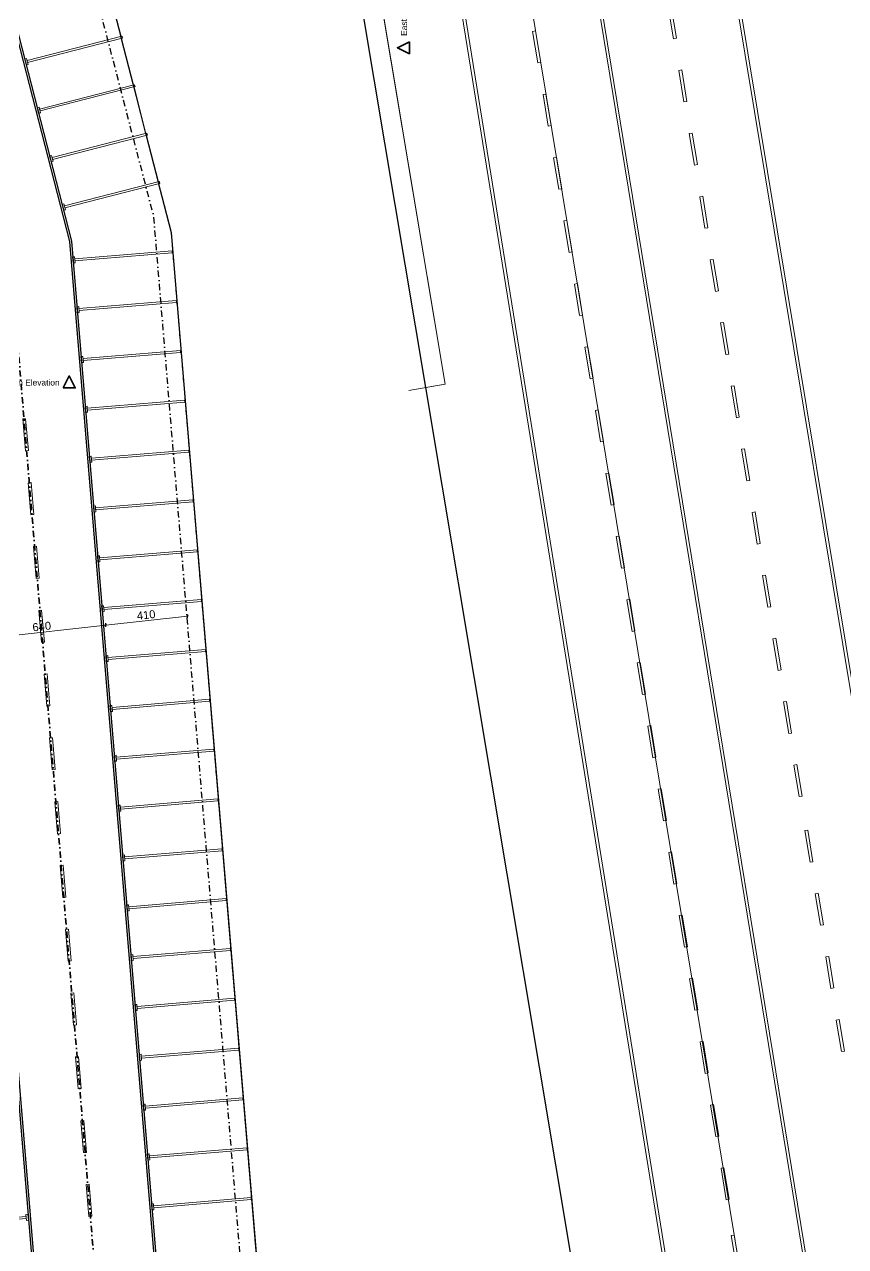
# Model space of a CAD drawing. Header units: millimetres. Extents: x -293269 to 249652, y -282216 to 177033.
# Drawn here: x 8761 to 49790, y -48923 to 12168 of the extents above; entities that cross this region are included whole.
import ezdxf

# ---------------------------------------------------------------- set-up
doc = ezdxf.new("R2010")
doc.units = ezdxf.units.MM
doc.header["$MEASUREMENT"] = 0
for name, pattern in [('Dot & Dashed', [670.277762, 317.5, -176.388889, 0, -176.388874]), ('Hidden', [317.5, 211.666667, -105.833333]), ('Wipeout_Contour', [1000, 0, -1000])]:
    doc.linetypes.add(name, pattern=pattern)
for name, color, linetype in [('Marker - Elevation', 7, 'Continuous'), ('New_Dimensioning - General', 7, 'Continuous'), ('New_Structural - Bearing', 7, 'Continuous')]:
    doc.layers.add(name, color=color, linetype=linetype)
for name, color, linetype, lineweight, true_color in [('Marker - Elevation_Pen_No__25', 7, 'Continuous', 35, 0x40a5ff), ('New_Dimensioning - General_Pen_No__161', 7, 'Continuous', 13, 0x6a6a6a), ('New_Drawing & Figure_Pen_No__58', 7, 'Continuous', 25, 0xdf0000), ('New_Drawing & Figure_Pen_No__62', 7, 'Continuous', 20, 0xaaaaaa), ('New_Structural - Bearing_Pen_No__150', 7, 'Continuous', 25, 0x5b5b00), ('New_Structural - Bearing_Pen_No__184', 7, 'Continuous', 0, 0xe8e8e8)]:
    doc.layers.add(name, color=color, linetype=linetype, lineweight=lineweight, true_color=true_color)
for name, color, linetype, lineweight in [('Marker - Elevation_Pen_No__6', 5, 'Continuous', 35), ('New_Dimensioning - General_Pen_No__1', 7, 'Continuous', 13), ('New_Dimensioning - General_Pen_No__142', 8, 'Continuous', 13), ('New_Drawing & Figure_Pen_No__26', 5, 'Continuous', 35), ('New_Drawing & Figure_Pen_No__46', 5, 'Continuous', 25), ('New_Drawing & Figure_Pen_No__75', 6, 'Continuous', 20), ('New_Structural - Bearing_Pen_No__1', 7, 'Continuous', 13), ('New_Structural - Bearing_Pen_No__101', 252, 'Continuous', 13)]:
    doc.layers.add(name, color=color, linetype=linetype, lineweight=lineweight)
doc.styles.add('GENERATED_STYLE_1', font='arial.ttf')
doc.dimstyles.new('GENERATED_STYLE__1', dxfattribs={"dimtxt": 400, "dimasz": 95, "dimexe": 0.18, "dimexo": 100000, "dimgap": 0, "dimtad": 1, "dimdec": 0, "dimlfac": 0.1, "dimzin": 0, "dimdsep": 46, "dimtxsty": 'GENERATED_STYLE_1', "dimblk": 'ARROWHEAD_2', "dimblk1": 'ARROWHEAD_2', "dimblk2": 'ARROWHEAD_2', "dimcen": 0.09, "dimclrd": 256, "dimclre": 256, "dimclrt": 7, "dimadec": 0, "dimazin": 0, "dimtfac": 1, "dimtdec": 4, "dimtmove": 0, "dimatfit": 3, "dimfxl": 0, "dimtolj": 1, "dimtzin": 0, "dimarcsym": 0})

# ---------------------------------------------------------------- blocks, each defined once
blk = doc.blocks.new('Slab_68', base_point=(3983, -47917))
at = {"layer": 'New_Structural - Bearing_Pen_No__1', "color": 7, "linetype": 'Continuous', "lineweight": 13, "flags": 128}
blk.add_lwpolyline([(3983, -47917), (8849, -47513), (8841, -47413), (3975, -47818)], close=True, dxfattribs=at)
blk = doc.blocks.new('Slab_69', base_point=(8833, -47313))
at = {"layer": 'New_Structural - Bearing_Pen_No__1', "color": 7, "linetype": 'Continuous', "lineweight": 13, "flags": 128}
blk.add_lwpolyline([(8833, -47313), (8857, -47612), (8957, -47604), (8932, -47305)], close=True, dxfattribs=at)
blk = doc.blocks.new('Slab_138', base_point=(20090, -46577))
at = {"layer": 'New_Structural - Bearing_Pen_No__1', "color": 7, "linetype": 'Continuous', "lineweight": 13, "flags": 128}
blk.add_lwpolyline([(20090, -46577), (15225, -46982), (15216, -46883), (20082, -46478)], close=True, dxfattribs=at)
blk = doc.blocks.new('Slab_139', base_point=(15208, -46783))
at = {"layer": 'New_Structural - Bearing_Pen_No__1', "color": 7, "linetype": 'Continuous', "lineweight": 13, "flags": 128}
blk.add_lwpolyline([(15208, -46783), (15233, -47082), (15133, -47090), (15108, -46791)], close=True, dxfattribs=at)
blk = doc.blocks.new('Slab_140', base_point=(19883, -44086))
at = {"layer": 'New_Structural - Bearing_Pen_No__1', "color": 7, "linetype": 'Continuous', "lineweight": 13, "flags": 128}
blk.add_lwpolyline([(19883, -44086), (15017, -44491), (15009, -44391), (19875, -43986)], close=True, dxfattribs=at)
blk = doc.blocks.new('Slab_141', base_point=(15001, -44292))
at = {"layer": 'New_Structural - Bearing_Pen_No__1', "color": 7, "linetype": 'Continuous', "lineweight": 13, "flags": 128}
blk.add_lwpolyline([(15001, -44292), (15025, -44591), (14926, -44599), (14901, -44300)], close=True, dxfattribs=at)
blk = doc.blocks.new('Slab_142', base_point=(19675, -41595))
at = {"layer": 'New_Structural - Bearing_Pen_No__1', "color": 7, "linetype": 'Continuous', "lineweight": 13, "flags": 128}
blk.add_lwpolyline([(19675, -41595), (14810, -42000), (14801, -41900), (19667, -41495)], close=True, dxfattribs=at)
blk = doc.blocks.new('Slab_143', base_point=(14793, -41800))
at = {"layer": 'New_Structural - Bearing_Pen_No__1', "color": 7, "linetype": 'Continuous', "lineweight": 13, "flags": 128}
blk.add_lwpolyline([(14793, -41800), (14818, -42099), (14718, -42108), (14694, -41809)], close=True, dxfattribs=at)
blk = doc.blocks.new('Slab_144', base_point=(19468, -39103))
at = {"layer": 'New_Structural - Bearing_Pen_No__1', "color": 7, "linetype": 'Continuous', "lineweight": 13, "flags": 128}
blk.add_lwpolyline([(19468, -39103), (14602, -39508), (14594, -39409), (19460, -39004)], close=True, dxfattribs=at)
blk = doc.blocks.new('Slab_145', base_point=(14586, -39309))
at = {"layer": 'New_Structural - Bearing_Pen_No__1', "color": 7, "linetype": 'Continuous', "lineweight": 13, "flags": 128}
blk.add_lwpolyline([(14586, -39309), (14611, -39608), (14511, -39616), (14486, -39317)], close=True, dxfattribs=at)
blk = doc.blocks.new('Slab_146', base_point=(19260, -36612))
at = {"layer": 'New_Structural - Bearing_Pen_No__1', "color": 7, "linetype": 'Continuous', "lineweight": 13, "flags": 128}
blk.add_lwpolyline([(19260, -36612), (14394, -37017), (14386, -36917), (19251, -36512)], close=True, dxfattribs=at)
blk = doc.blocks.new('Slab_147', base_point=(14378, -36818))
at = {"layer": 'New_Structural - Bearing_Pen_No__1', "color": 7, "linetype": 'Continuous', "lineweight": 13, "flags": 128}
blk.add_lwpolyline([(14378, -36818), (14402, -37117), (14303, -37125), (14278, -36826)], close=True, dxfattribs=at)
blk = doc.blocks.new('Slab_148', base_point=(19052, -34121))
at = {"layer": 'New_Structural - Bearing_Pen_No__1', "color": 7, "linetype": 'Continuous', "lineweight": 13, "flags": 128}
blk.add_lwpolyline([(19052, -34121), (14187, -34526), (14178, -34426), (19044, -34021)], close=True, dxfattribs=at)
blk = doc.blocks.new('Slab_149', base_point=(14170, -34326))
at = {"layer": 'New_Structural - Bearing_Pen_No__1', "color": 7, "linetype": 'Continuous', "lineweight": 13, "flags": 128}
blk.add_lwpolyline([(14170, -34326), (14195, -34625), (14095, -34633), (14070, -34335)], close=True, dxfattribs=at)
blk = doc.blocks.new('Slab_150', base_point=(18845, -31629))
at = {"layer": 'New_Structural - Bearing_Pen_No__1', "color": 7, "linetype": 'Continuous', "lineweight": 13, "flags": 128}
blk.add_lwpolyline([(18845, -31629), (13979, -32034), (13971, -31934), (18837, -31529)], close=True, dxfattribs=at)
blk = doc.blocks.new('Slab_151', base_point=(13963, -31835))
at = {"layer": 'New_Structural - Bearing_Pen_No__1', "color": 7, "linetype": 'Continuous', "lineweight": 13, "flags": 128}
blk.add_lwpolyline([(13963, -31835), (13988, -32134), (13888, -32142), (13863, -31843)], close=True, dxfattribs=at)
blk = doc.blocks.new('Slab_152', base_point=(18638, -29138))
at = {"layer": 'New_Structural - Bearing_Pen_No__1', "color": 7, "linetype": 'Continuous', "lineweight": 13, "flags": 128}
blk.add_lwpolyline([(18638, -29138), (13772, -29543), (13764, -29443), (18629, -29038)], close=True, dxfattribs=at)
blk = doc.blocks.new('Slab_153', base_point=(13755, -29343))
at = {"layer": 'New_Structural - Bearing_Pen_No__1', "color": 7, "linetype": 'Continuous', "lineweight": 13, "flags": 128}
blk.add_lwpolyline([(13755, -29343), (13780, -29642), (13681, -29651), (13656, -29352)], close=True, dxfattribs=at)
blk = doc.blocks.new('Slab_154', base_point=(18431, -26646))
at = {"layer": 'New_Structural - Bearing_Pen_No__1', "color": 7, "linetype": 'Continuous', "lineweight": 13, "flags": 128}
blk.add_lwpolyline([(18431, -26646), (13565, -27051), (13557, -26952), (18423, -26547)], close=True, dxfattribs=at)
blk = doc.blocks.new('Slab_155', base_point=(13549, -26852))
at = {"layer": 'New_Structural - Bearing_Pen_No__1', "color": 7, "linetype": 'Continuous', "lineweight": 13, "flags": 128}
blk.add_lwpolyline([(13549, -26852), (13574, -27151), (13474, -27159), (13449, -26860)], close=True, dxfattribs=at)
blk = doc.blocks.new('Slab_156', base_point=(18224, -24155))
at = {"layer": 'New_Structural - Bearing_Pen_No__1', "color": 7, "linetype": 'Continuous', "lineweight": 13, "flags": 128}
blk.add_lwpolyline([(18224, -24155), (13358, -24560), (13350, -24460), (18215, -24055)], close=True, dxfattribs=at)
blk = doc.blocks.new('Slab_157', base_point=(13341, -24361))
at = {"layer": 'New_Structural - Bearing_Pen_No__1', "color": 7, "linetype": 'Continuous', "lineweight": 13, "flags": 128}
blk.add_lwpolyline([(13341, -24361), (13366, -24660), (13267, -24668), (13242, -24369)], close=True, dxfattribs=at)
blk = doc.blocks.new('Slab_158', base_point=(18016, -21664))
at = {"layer": 'New_Structural - Bearing_Pen_No__1', "color": 7, "linetype": 'Continuous', "lineweight": 13, "flags": 128}
blk.add_lwpolyline([(18016, -21664), (13151, -22069), (13142, -21969), (18008, -21564)], close=True, dxfattribs=at)
blk = doc.blocks.new('Slab_159', base_point=(13134, -21869))
at = {"layer": 'New_Structural - Bearing_Pen_No__1', "color": 7, "linetype": 'Continuous', "lineweight": 13, "flags": 128}
blk.add_lwpolyline([(13134, -21869), (13159, -22168), (13059, -22176), (13034, -21878)], close=True, dxfattribs=at)
blk = doc.blocks.new('Slab_160', base_point=(17809, -19172))
at = {"layer": 'New_Structural - Bearing_Pen_No__1', "color": 7, "linetype": 'Continuous', "lineweight": 13, "flags": 128}
blk.add_lwpolyline([(17809, -19172), (12943, -19577), (12935, -19478), (17801, -19072)], close=True, dxfattribs=at)
blk = doc.blocks.new('Slab_161', base_point=(12927, -19378))
at = {"layer": 'New_Structural - Bearing_Pen_No__1', "color": 7, "linetype": 'Continuous', "lineweight": 13, "flags": 128}
blk.add_lwpolyline([(12927, -19378), (12952, -19677), (12852, -19685), (12827, -19386)], close=True, dxfattribs=at)
blk = doc.blocks.new('Slab_162', base_point=(17601, -16681))
at = {"layer": 'New_Structural - Bearing_Pen_No__1', "color": 7, "linetype": 'Continuous', "lineweight": 13, "flags": 128}
blk.add_lwpolyline([(17601, -16681), (12735, -17086), (12727, -16986), (17592, -16581)], close=True, dxfattribs=at)
blk = doc.blocks.new('Slab_163', base_point=(12718, -16887))
at = {"layer": 'New_Structural - Bearing_Pen_No__1', "color": 7, "linetype": 'Continuous', "lineweight": 13, "flags": 128}
blk.add_lwpolyline([(12718, -16887), (12743, -17186), (12644, -17194), (12619, -16895)], close=True, dxfattribs=at)
blk = doc.blocks.new('Slab_164', base_point=(17393, -14189))
at = {"layer": 'New_Structural - Bearing_Pen_No__1', "color": 7, "linetype": 'Continuous', "lineweight": 13, "flags": 128}
blk.add_lwpolyline([(17393, -14189), (12528, -14594), (12519, -14495), (17385, -14090)], close=True, dxfattribs=at)
blk = doc.blocks.new('Slab_165', base_point=(12511, -14395))
at = {"layer": 'New_Structural - Bearing_Pen_No__1', "color": 7, "linetype": 'Continuous', "lineweight": 13, "flags": 128}
blk.add_lwpolyline([(12511, -14395), (12536, -14694), (12436, -14702), (12411, -14403)], close=True, dxfattribs=at)
blk = doc.blocks.new('Slab_166', base_point=(17186, -11698))
at = {"layer": 'New_Structural - Bearing_Pen_No__1', "color": 7, "linetype": 'Continuous', "lineweight": 13, "flags": 128}
blk.add_lwpolyline([(17186, -11698), (12320, -12103), (12312, -12003), (17178, -11598)], close=True, dxfattribs=at)
blk = doc.blocks.new('Slab_167', base_point=(12304, -11904))
at = {"layer": 'New_Structural - Bearing_Pen_No__1', "color": 7, "linetype": 'Continuous', "lineweight": 13, "flags": 128}
blk.add_lwpolyline([(12304, -11904), (12329, -12203), (12229, -12211), (12204, -11912)], close=True, dxfattribs=at)
blk = doc.blocks.new('Slab_168', base_point=(16978, -9207))
at = {"layer": 'New_Structural - Bearing_Pen_No__1', "color": 7, "linetype": 'Continuous', "lineweight": 13, "flags": 128}
blk.add_lwpolyline([(16978, -9207), (12113, -9612), (12105, -9512), (16970, -9107)], close=True, dxfattribs=at)
blk = doc.blocks.new('Slab_169', base_point=(12096, -9412))
at = {"layer": 'New_Structural - Bearing_Pen_No__1', "color": 7, "linetype": 'Continuous', "lineweight": 13, "flags": 128}
blk.add_lwpolyline([(12096, -9412), (12121, -9711), (12021, -9720), (11997, -9421)], close=True, dxfattribs=at)
blk = doc.blocks.new('Slab_170', base_point=(16771, -6715))
at = {"layer": 'New_Structural - Bearing_Pen_No__1', "color": 7, "linetype": 'Continuous', "lineweight": 13, "flags": 128}
blk.add_lwpolyline([(16771, -6715), (11905, -7120), (11897, -7021), (16763, -6616)], close=True, dxfattribs=at)
blk = doc.blocks.new('Slab_171', base_point=(11889, -6921))
at = {"layer": 'New_Structural - Bearing_Pen_No__1', "color": 7, "linetype": 'Continuous', "lineweight": 13, "flags": 128}
blk.add_lwpolyline([(11889, -6921), (11914, -7220), (11814, -7228), (11789, -6929)], close=True, dxfattribs=at)
blk = doc.blocks.new('Slab_172', base_point=(16564, -4224))
at = {"layer": 'New_Structural - Bearing_Pen_No__1', "color": 7, "linetype": 'Continuous', "lineweight": 13, "flags": 128}
blk.add_lwpolyline([(16564, -4224), (11698, -4629), (11690, -4529), (16555, -4124)], close=True, dxfattribs=at)
blk = doc.blocks.new('Slab_173', base_point=(11681, -4430))
at = {"layer": 'New_Structural - Bearing_Pen_No__1', "color": 7, "linetype": 'Continuous', "lineweight": 13, "flags": 128}
blk.add_lwpolyline([(11681, -4430), (11706, -4729), (11607, -4737), (11582, -4438)], close=True, dxfattribs=at)
blk = doc.blocks.new('Slab_174', base_point=(16356, -1733))
at = {"layer": 'New_Structural - Bearing_Pen_No__1', "color": 7, "linetype": 'Continuous', "lineweight": 13, "flags": 128}
blk.add_lwpolyline([(16356, -1733), (11491, -2138), (11482, -2038), (16348, -1633)], close=True, dxfattribs=at)
blk = doc.blocks.new('Slab_175', base_point=(11474, -1938))
at = {"layer": 'New_Structural - Bearing_Pen_No__1', "color": 7, "linetype": 'Continuous', "lineweight": 13, "flags": 128}
blk.add_lwpolyline([(11474, -1938), (11499, -2237), (11399, -2246), (11374, -1947)], close=True, dxfattribs=at)
blk = doc.blocks.new('Slab_176', base_point=(16149, 759))
at = {"layer": 'New_Structural - Bearing_Pen_No__1', "color": 7, "linetype": 'Continuous', "lineweight": 13, "flags": 128}
blk.add_lwpolyline([(16149, 759), (11283, 354), (11275, 453), (16141, 859)], close=True, dxfattribs=at)
blk = doc.blocks.new('Slab_177', base_point=(11267, 553))
at = {"layer": 'New_Structural - Bearing_Pen_No__1', "color": 7, "linetype": 'Continuous', "lineweight": 13, "flags": 128}
blk.add_lwpolyline([(11267, 553), (11292, 254), (11192, 246), (11167, 545)], close=True, dxfattribs=at)
blk = doc.blocks.new('Slab_286', base_point=(15515, 4215))
at = {"layer": 'New_Structural - Bearing_Pen_No__1', "color": 7, "linetype": 'Continuous', "lineweight": 13, "flags": 128}
blk.add_lwpolyline([(15515, 4215), (10786, 3000), (10761, 3097), (15490, 4312)], close=True, dxfattribs=at)
blk = doc.blocks.new('Slab_287', base_point=(10736, 3194))
at = {"layer": 'New_Structural - Bearing_Pen_No__1', "color": 7, "linetype": 'Continuous', "lineweight": 13, "flags": 128}
blk.add_lwpolyline([(10736, 3194), (10811, 2903), (10714, 2878), (10639, 3169)], close=True, dxfattribs=at)
blk = doc.blocks.new('Slab_288', base_point=(14893, 6637))
at = {"layer": 'New_Structural - Bearing_Pen_No__1', "color": 7, "linetype": 'Continuous', "lineweight": 13, "flags": 128}
blk.add_lwpolyline([(14893, 6637), (10164, 5421), (10139, 5518), (14868, 6733)], close=True, dxfattribs=at)
blk = doc.blocks.new('Slab_289', base_point=(10114, 5615))
at = {"layer": 'New_Structural - Bearing_Pen_No__1', "color": 7, "linetype": 'Continuous', "lineweight": 13, "flags": 128}
blk.add_lwpolyline([(10114, 5615), (10189, 5325), (10092, 5300), (10017, 5590)], close=True, dxfattribs=at)
blk = doc.blocks.new('Slab_290', base_point=(14271, 9058))
at = {"layer": 'New_Structural - Bearing_Pen_No__1', "color": 7, "linetype": 'Continuous', "lineweight": 13, "flags": 128}
blk.add_lwpolyline([(14271, 9058), (9542, 7843), (9517, 7940), (14246, 9155)], close=True, dxfattribs=at)
blk = doc.blocks.new('Slab_291', base_point=(9492, 8037))
at = {"layer": 'New_Structural - Bearing_Pen_No__1', "color": 7, "linetype": 'Continuous', "lineweight": 13, "flags": 128}
blk.add_lwpolyline([(9492, 8037), (9567, 7746), (9470, 7721), (9395, 8012)], close=True, dxfattribs=at)
blk = doc.blocks.new('Slab_292', base_point=(13648, 11479))
at = {"layer": 'New_Structural - Bearing_Pen_No__1', "color": 7, "linetype": 'Continuous', "lineweight": 13, "flags": 128}
blk.add_lwpolyline([(13648, 11479), (8920, 10264), (8895, 10361), (13623, 11576)], close=True, dxfattribs=at)
blk = doc.blocks.new('Slab_293', base_point=(8870, 10458))
at = {"layer": 'New_Structural - Bearing_Pen_No__1', "color": 7, "linetype": 'Continuous', "lineweight": 13, "flags": 128}
blk.add_lwpolyline([(8870, 10458), (8944, 10167), (8848, 10142), (8773, 10433)], close=True, dxfattribs=at)
blk = doc.blocks.new('Slab_398', base_point=(-13479, 103667))
at = {"layer": 'New_Structural - Bearing_Pen_No__184', "color": 254, "linetype": 'Continuous', "lineweight": 0, "true_color": 0xe8e8e8, "flags": 128}
blk.add_lwpolyline([(24210, 21575), (28816, -5980), (29782, -5819), (25246, 21319, -0.080284)], format="xyb", dxfattribs=at)
blk = doc.blocks.new('Slab_585', base_point=(42389, 5161))
at = {"layer": 'New_Structural - Bearing_Pen_No__1', "color": 7, "linetype": 'Continuous', "lineweight": 13, "flags": 128}
blk.add_lwpolyline([(42389, 5161), (42127, 6739), (41979, 6715), (42241, 5136)], close=True, dxfattribs=at)
blk = doc.blocks.new('Slab_586', base_point=(41866, 8318))
at = {"layer": 'New_Structural - Bearing_Pen_No__1', "color": 7, "linetype": 'Continuous', "lineweight": 13, "flags": 128}
blk.add_lwpolyline([(41866, 8318), (41604, 9896), (41456, 9871), (41718, 8293)], close=True, dxfattribs=at)
blk = doc.blocks.new('Slab_587', base_point=(41343, 11474))
at = {"layer": 'New_Structural - Bearing_Pen_No__1', "color": 7, "linetype": 'Continuous', "lineweight": 13, "flags": 128}
blk.add_lwpolyline([(41343, 11474), (41081, 13053), (40933, 13028), (41195, 11450)], close=True, dxfattribs=at)
blk = doc.blocks.new('Slab_590', base_point=(45005, -10624))
at = {"layer": 'New_Structural - Bearing_Pen_No__1', "color": 7, "linetype": 'Continuous', "lineweight": 13, "flags": 128}
blk.add_lwpolyline([(45005, -10624), (44743, -9046), (44595, -9070), (44857, -10649)], close=True, dxfattribs=at)
blk = doc.blocks.new('Slab_591', base_point=(44482, -7467))
at = {"layer": 'New_Structural - Bearing_Pen_No__1', "color": 7, "linetype": 'Continuous', "lineweight": 13, "flags": 128}
blk.add_lwpolyline([(44482, -7467), (44220, -5889), (44072, -5913), (44334, -7492)], close=True, dxfattribs=at)
blk = doc.blocks.new('Slab_592', base_point=(43959, -4310))
at = {"layer": 'New_Structural - Bearing_Pen_No__1', "color": 7, "linetype": 'Continuous', "lineweight": 13, "flags": 128}
blk.add_lwpolyline([(43959, -4310), (43697, -2732), (43549, -2756), (43811, -4335)], close=True, dxfattribs=at)
blk = doc.blocks.new('Slab_593', base_point=(43435, -1153))
at = {"layer": 'New_Structural - Bearing_Pen_No__1', "color": 7, "linetype": 'Continuous', "lineweight": 13, "flags": 128}
blk.add_lwpolyline([(43435, -1153), (43174, 425), (43026, 401), (43287, -1178)], close=True, dxfattribs=at)
blk = doc.blocks.new('Slab_594', base_point=(42912, 2004))
at = {"layer": 'New_Structural - Bearing_Pen_No__1', "color": 7, "linetype": 'Continuous', "lineweight": 13, "flags": 128}
blk.add_lwpolyline([(42912, 2004), (42651, 3582), (42503, 3558), (42764, 1979)], close=True, dxfattribs=at)
blk = doc.blocks.new('Slab_595', base_point=(47621, -26409))
at = {"layer": 'New_Structural - Bearing_Pen_No__1', "color": 7, "linetype": 'Continuous', "lineweight": 13, "flags": 128}
blk.add_lwpolyline([(47621, -26409), (47360, -24830), (47212, -24855), (47473, -26433)], close=True, dxfattribs=at)
blk = doc.blocks.new('Slab_596', base_point=(47098, -23252))
at = {"layer": 'New_Structural - Bearing_Pen_No__1', "color": 7, "linetype": 'Continuous', "lineweight": 13, "flags": 128}
blk.add_lwpolyline([(47098, -23252), (46836, -21673), (46688, -21698), (46950, -23276)], close=True, dxfattribs=at)
blk = doc.blocks.new('Slab_597', base_point=(46575, -20095))
at = {"layer": 'New_Structural - Bearing_Pen_No__1', "color": 7, "linetype": 'Continuous', "lineweight": 13, "flags": 128}
blk.add_lwpolyline([(46575, -20095), (46313, -18516), (46165, -18541), (46427, -20119)], close=True, dxfattribs=at)
blk = doc.blocks.new('Slab_598', base_point=(46051, -16938))
at = {"layer": 'New_Structural - Bearing_Pen_No__1', "color": 7, "linetype": 'Continuous', "lineweight": 13, "flags": 128}
blk.add_lwpolyline([(46051, -16938), (45790, -15359), (45642, -15384), (45904, -16962)], close=True, dxfattribs=at)
blk = doc.blocks.new('Slab_599', base_point=(45528, -13781))
at = {"layer": 'New_Structural - Bearing_Pen_No__1', "color": 7, "linetype": 'Continuous', "lineweight": 13, "flags": 128}
blk.add_lwpolyline([(45528, -13781), (45267, -12203), (45119, -12227), (45380, -13806)], close=True, dxfattribs=at)
blk = doc.blocks.new('Slab_601', base_point=(49734, -39155))
at = {"layer": 'New_Structural - Bearing_Pen_No__1', "color": 7, "linetype": 'Continuous', "lineweight": 13, "flags": 128}
blk.add_lwpolyline([(49734, -39155), (49472, -37576), (49324, -37601), (49586, -39179)], close=True, dxfattribs=at)
blk = doc.blocks.new('Slab_602', base_point=(49210, -35998))
at = {"layer": 'New_Structural - Bearing_Pen_No__1', "color": 7, "linetype": 'Continuous', "lineweight": 13, "flags": 128}
blk.add_lwpolyline([(49210, -35998), (48949, -34419), (48801, -34444), (49062, -36022)], close=True, dxfattribs=at)
blk = doc.blocks.new('Slab_603', base_point=(48687, -32841))
at = {"layer": 'New_Structural - Bearing_Pen_No__1', "color": 7, "linetype": 'Continuous', "lineweight": 13, "flags": 128}
blk.add_lwpolyline([(48687, -32841), (48426, -31262), (48278, -31287), (48539, -32865)], close=True, dxfattribs=at)
blk = doc.blocks.new('Slab_604', base_point=(48164, -29684))
at = {"layer": 'New_Structural - Bearing_Pen_No__1', "color": 7, "linetype": 'Continuous', "lineweight": 13, "flags": 128}
blk.add_lwpolyline([(48164, -29684), (47902, -28105), (47754, -28130), (48016, -29708)], close=True, dxfattribs=at)
blk = doc.blocks.new('Slab_659', base_point=(54202, -45350))
at = {"layer": 'New_Structural - Bearing_Pen_No__1', "color": 7, "linetype": 'Continuous', "lineweight": 13, "flags": 128}
blk.add_lwpolyline([(54202, -45350), (42452, 25548), (42304, 25524), (54054, -45375)], close=True, dxfattribs=at)
blk = doc.blocks.new('Slab_688', base_point=(73244, -204727))
at = {"layer": 'New_Structural - Bearing_Pen_No__1', "color": 7, "linetype": 'Continuous', "lineweight": 13, "flags": 128}
blk.add_lwpolyline([(73244, -204727), (27476, 74919), (27328, 74894), (73095, -204751)], close=True, dxfattribs=at)
blk = doc.blocks.new('Slab_689', base_point=(36129, 794))
at = {"layer": 'New_Structural - Bearing_Pen_No__1', "color": 7, "linetype": 'Continuous', "lineweight": 13, "flags": 128}
blk.add_lwpolyline([(36129, 794), (35868, 2373), (35720, 2348), (35981, 770)], close=True, dxfattribs=at)
blk = doc.blocks.new('Slab_690', base_point=(35606, 3951))
at = {"layer": 'New_Structural - Bearing_Pen_No__1', "color": 7, "linetype": 'Continuous', "lineweight": 13, "flags": 128}
blk.add_lwpolyline([(35606, 3951), (35344, 5530), (35196, 5505), (35458, 3927)], close=True, dxfattribs=at)
blk = doc.blocks.new('Slab_691', base_point=(35083, 7108))
at = {"layer": 'New_Structural - Bearing_Pen_No__1', "color": 7, "linetype": 'Continuous', "lineweight": 13, "flags": 128}
blk.add_lwpolyline([(35083, 7108), (34821, 8687), (34673, 8662), (34935, 7084)], close=True, dxfattribs=at)
blk = doc.blocks.new('Slab_692', base_point=(34560, 10265))
at = {"layer": 'New_Structural - Bearing_Pen_No__1', "color": 7, "linetype": 'Continuous', "lineweight": 13, "flags": 128}
blk.add_lwpolyline([(34560, 10265), (34298, 11844), (34150, 11819), (34412, 10241)], close=True, dxfattribs=at)
blk = doc.blocks.new('Slab_694', base_point=(38745, -14990))
at = {"layer": 'New_Structural - Bearing_Pen_No__1', "color": 7, "linetype": 'Continuous', "lineweight": 13, "flags": 128}
blk.add_lwpolyline([(38745, -14990), (38484, -13412), (38336, -13436), (38597, -15015)], close=True, dxfattribs=at)
blk = doc.blocks.new('Slab_695', base_point=(38222, -11833))
at = {"layer": 'New_Structural - Bearing_Pen_No__1', "color": 7, "linetype": 'Continuous', "lineweight": 13, "flags": 128}
blk.add_lwpolyline([(38222, -11833), (37961, -10255), (37813, -10280), (38074, -11858)], close=True, dxfattribs=at)
blk = doc.blocks.new('Slab_696', base_point=(37699, -8677))
at = {"layer": 'New_Structural - Bearing_Pen_No__1', "color": 7, "linetype": 'Continuous', "lineweight": 13, "flags": 128}
blk.add_lwpolyline([(37699, -8677), (37437, -7098), (37289, -7123), (37551, -8701)], close=True, dxfattribs=at)
blk = doc.blocks.new('Slab_697', base_point=(37176, -5520))
at = {"layer": 'New_Structural - Bearing_Pen_No__1', "color": 7, "linetype": 'Continuous', "lineweight": 13, "flags": 128}
blk.add_lwpolyline([(37176, -5520), (36914, -3941), (36766, -3966), (37028, -5544)], close=True, dxfattribs=at)
blk = doc.blocks.new('Slab_698', base_point=(36652, -2363))
at = {"layer": 'New_Structural - Bearing_Pen_No__1', "color": 7, "linetype": 'Continuous', "lineweight": 13, "flags": 128}
blk.add_lwpolyline([(36652, -2363), (36391, -784), (36243, -809), (36504, -2387)], close=True, dxfattribs=at)
blk = doc.blocks.new('Slab_699', base_point=(41361, -30775))
at = {"layer": 'New_Structural - Bearing_Pen_No__1', "color": 7, "linetype": 'Continuous', "lineweight": 13, "flags": 128}
blk.add_lwpolyline([(41361, -30775), (41100, -29197), (40952, -29221), (41213, -30800)], close=True, dxfattribs=at)
blk = doc.blocks.new('Slab_700', base_point=(40838, -27618))
at = {"layer": 'New_Structural - Bearing_Pen_No__1', "color": 7, "linetype": 'Continuous', "lineweight": 13, "flags": 128}
blk.add_lwpolyline([(40838, -27618), (40577, -26040), (40429, -26064), (40690, -27643)], close=True, dxfattribs=at)
blk = doc.blocks.new('Slab_701', base_point=(40315, -24461))
at = {"layer": 'New_Structural - Bearing_Pen_No__1', "color": 7, "linetype": 'Continuous', "lineweight": 13, "flags": 128}
blk.add_lwpolyline([(40315, -24461), (40053, -22883), (39905, -22907), (40167, -24486)], close=True, dxfattribs=at)
blk = doc.blocks.new('Slab_702', base_point=(39792, -21304))
at = {"layer": 'New_Structural - Bearing_Pen_No__1', "color": 7, "linetype": 'Continuous', "lineweight": 13, "flags": 128}
blk.add_lwpolyline([(39792, -21304), (39530, -19726), (39382, -19750), (39644, -21329)], close=True, dxfattribs=at)
blk = doc.blocks.new('Slab_703', base_point=(39269, -18147))
at = {"layer": 'New_Structural - Bearing_Pen_No__1', "color": 7, "linetype": 'Continuous', "lineweight": 13, "flags": 128}
blk.add_lwpolyline([(39269, -18147), (39007, -16569), (38859, -16593), (39121, -18172)], close=True, dxfattribs=at)
blk = doc.blocks.new('Slab_704', base_point=(43978, -46560))
at = {"layer": 'New_Structural - Bearing_Pen_No__1', "color": 7, "linetype": 'Continuous', "lineweight": 13, "flags": 128}
blk.add_lwpolyline([(43978, -46560), (43716, -44981), (43568, -45006), (43830, -46584)], close=True, dxfattribs=at)
blk = doc.blocks.new('Slab_705', base_point=(43454, -43403))
at = {"layer": 'New_Structural - Bearing_Pen_No__1', "color": 7, "linetype": 'Continuous', "lineweight": 13, "flags": 128}
blk.add_lwpolyline([(43454, -43403), (43193, -41824), (43045, -41849), (43306, -43427)], close=True, dxfattribs=at)
blk = doc.blocks.new('Slab_706', base_point=(42931, -40246))
at = {"layer": 'New_Structural - Bearing_Pen_No__1', "color": 7, "linetype": 'Continuous', "lineweight": 13, "flags": 128}
blk.add_lwpolyline([(42931, -40246), (42669, -38667), (42522, -38692), (42783, -40270)], close=True, dxfattribs=at)
blk = doc.blocks.new('Slab_707', base_point=(42408, -37089))
at = {"layer": 'New_Structural - Bearing_Pen_No__1', "color": 7, "linetype": 'Continuous', "lineweight": 13, "flags": 128}
blk.add_lwpolyline([(42408, -37089), (42146, -35510), (41998, -35535), (42260, -37113)], close=True, dxfattribs=at)
blk = doc.blocks.new('Slab_708', base_point=(41885, -33932))
at = {"layer": 'New_Structural - Bearing_Pen_No__1', "color": 7, "linetype": 'Continuous', "lineweight": 13, "flags": 128}
blk.add_lwpolyline([(41885, -33932), (41623, -32354), (41475, -32378), (41737, -33957)], close=True, dxfattribs=at)
blk = doc.blocks.new('Slab_713', base_point=(44483, -49926))
at = {"layer": 'New_Structural - Bearing_Pen_No__1', "color": 7, "linetype": 'Continuous', "lineweight": 13, "flags": 128}
blk.add_lwpolyline([(44483, -49926), (44222, -48348), (44074, -48372), (44335, -49951)], close=True, dxfattribs=at)
blk = doc.blocks.new('Slab_773', base_point=(11355, -37837))
at = {"layer": 'New_Structural - Bearing_Pen_No__1', "color": 7, "linetype": 'Continuous', "lineweight": 13, "flags": 128}
blk.add_lwpolyline([(11355, -37837), (11222, -36242), (11072, -36255), (11206, -37849)], close=True, dxfattribs=at)
blk = doc.blocks.new('Slab_774', base_point=(11089, -34648))
at = {"layer": 'New_Structural - Bearing_Pen_No__1', "color": 7, "linetype": 'Continuous', "lineweight": 13, "flags": 128}
blk.add_lwpolyline([(11089, -34648), (10955, -33054), (10806, -33066), (10939, -34660)], close=True, dxfattribs=at)
blk = doc.blocks.new('Slab_775', base_point=(10822, -31459))
at = {"layer": 'New_Structural - Bearing_Pen_No__1', "color": 7, "linetype": 'Continuous', "lineweight": 13, "flags": 128}
blk.add_lwpolyline([(10822, -31459), (10689, -29865), (10539, -29877), (10672, -31472)], close=True, dxfattribs=at)
blk = doc.blocks.new('Slab_776', base_point=(10555, -28270))
at = {"layer": 'New_Structural - Bearing_Pen_No__1', "color": 7, "linetype": 'Continuous', "lineweight": 13, "flags": 128}
blk.add_lwpolyline([(10555, -28270), (10422, -26676), (10273, -26688), (10406, -28283)], close=True, dxfattribs=at)
blk = doc.blocks.new('Slab_777', base_point=(10289, -25081))
at = {"layer": 'New_Structural - Bearing_Pen_No__1', "color": 7, "linetype": 'Continuous', "lineweight": 13, "flags": 128}
blk.add_lwpolyline([(10289, -25081), (10155, -23487), (10006, -23499), (10139, -25094)], close=True, dxfattribs=at)
blk = doc.blocks.new('Slab_780', base_point=(12127, -47406))
at = {"layer": 'New_Structural - Bearing_Pen_No__1', "color": 7, "linetype": 'Continuous', "lineweight": 13, "flags": 128}
blk.add_lwpolyline([(12127, -47406), (11993, -45811), (11844, -45824), (11977, -47418)], close=True, dxfattribs=at)
blk = doc.blocks.new('Slab_781', base_point=(11860, -44217))
at = {"layer": 'New_Structural - Bearing_Pen_No__1', "color": 7, "linetype": 'Continuous', "lineweight": 13, "flags": 128}
blk.add_lwpolyline([(11860, -44217), (11727, -42623), (11577, -42635), (11711, -44229)], close=True, dxfattribs=at)
blk = doc.blocks.new('Slab_782', base_point=(11594, -41028))
at = {"layer": 'New_Structural - Bearing_Pen_No__1', "color": 7, "linetype": 'Continuous', "lineweight": 13, "flags": 128}
blk.add_lwpolyline([(11594, -41028), (11460, -39434), (11311, -39446), (11444, -41041)], close=True, dxfattribs=at)
blk = doc.blocks.new('Slab_786', base_point=(10022, -21892))
at = {"layer": 'New_Structural - Bearing_Pen_No__1', "color": 7, "linetype": 'Continuous', "lineweight": 13, "flags": 128}
blk.add_lwpolyline([(10022, -21892), (9889, -20298), (9739, -20311), (9873, -21905)], close=True, dxfattribs=at)
blk = doc.blocks.new('Slab_787', base_point=(9756, -18704))
at = {"layer": 'New_Structural - Bearing_Pen_No__1', "color": 7, "linetype": 'Continuous', "lineweight": 13, "flags": 128}
blk.add_lwpolyline([(9756, -18704), (9622, -17109), (9473, -17122), (9606, -18716)], close=True, dxfattribs=at)
blk = doc.blocks.new('Slab_788', base_point=(9489, -15515))
at = {"layer": 'New_Structural - Bearing_Pen_No__1', "color": 7, "linetype": 'Continuous', "lineweight": 13, "flags": 128}
blk.add_lwpolyline([(9489, -15515), (9356, -13920), (9206, -13933), (9339, -15527)], close=True, dxfattribs=at)
blk = doc.blocks.new('Slab_789', base_point=(9222, -12326))
at = {"layer": 'New_Structural - Bearing_Pen_No__1', "color": 7, "linetype": 'Continuous', "lineweight": 13, "flags": 128}
blk.add_lwpolyline([(9222, -12326), (9089, -10731), (8940, -10744), (9073, -12338)], close=True, dxfattribs=at)
blk = doc.blocks.new('Slab_790', base_point=(8956, -9137))
at = {"layer": 'New_Structural - Bearing_Pen_No__1', "color": 7, "linetype": 'Continuous', "lineweight": 13, "flags": 128}
blk.add_lwpolyline([(8956, -9137), (8822, -7543), (8673, -7555), (8806, -9149)], close=True, dxfattribs=at)
blk = doc.blocks.new('Slab_824', base_point=(49982, -106289))
at = {"layer": 'New_Structural - Bearing_Pen_No__1', "color": 7, "linetype": 'Continuous', "lineweight": 13, "flags": 128}
blk.add_lwpolyline([(49982, -106289), (26821, 37205), (26673, 37181), (49834, -106313)], close=True, dxfattribs=at)
blk = doc.blocks.new('Slab_843', base_point=(-173255, -111975))
at = {"layer": 'New_Structural - Bearing_Pen_No__101', "color": 252, "linetype": 'Continuous', "lineweight": 13, "flags": 128}
for points in [[(23421, -86389), (16093, 1761), (-3876, 79354), (-4619, 79163), (-7065, 78534), (-7754, 78420, -0.388951), (-8886, 79157), (-9657, 82159), (-10906, 87020), (-11135, 87907), (-13133, 95685), (-13405, 96742), (-13604, 97520), (-14244, 100009), (-14380, 100536), (-14506, 101027)], [(-10253, 104171, -0.146284), (13422, 87739, -0.078514), (21655, 68683), (26691, 37555, 0.080284), (25246, 21319), (29782, -5819), (28816, -5980), (45053, -103120, 0.055989)]]:
    blk.add_lwpolyline(points, format="xyb", dxfattribs=at)
blk = doc.blocks.new('Slab_887', base_point=(-172731, -118055))
at = {"layer": 'New_Structural - Bearing_Pen_No__150', "color": 58, "linetype": 'Continuous', "lineweight": 25, "true_color": 0x5b5b00, "flags": 128}
blk.add_lwpolyline([(45053, -103120), (28816, -5980), (24210, 21575, -0.078755)], format="xyb", dxfattribs=at)
blk.add_lwpolyline([(12977, 13888), (13574, 11563), (13623, 11576), (13648, 11479), (13599, 11467), (14196, 9142), (14246, 9155), (14271, 9058), (14221, 9045), (14818, 6721), (14868, 6733), (14893, 6637), (14843, 6624), (15441, 4299), (15490, 4312), (15515, 4215), (15465, 4203), (15628, 3569), (16093, 1761), (25365, -109659)], dxfattribs=at)
blk = doc.blocks.new('*D1218')
at = {"layer": 'New_Dimensioning - General_Pen_No__142', "color": 8, "linetype": 'Continuous', "lineweight": 13}
for p, q in [((16873, -17474), (16931, -17342)), ((12797, -17924), (12855, -17792))]:
    blk.add_line(p, q, dxfattribs=at)
at = {"layer": 'New_Dimensioning - General_Pen_No__161', "color": 251, "linetype": 'Continuous', "lineweight": 13, "true_color": 0x6a6a6a}
for p, q in [((16902, -17408), (12826, -17858)), ((16891, -17315), (16912, -17501)), ((16962, -17401), (16902, -17408)), ((12826, -17858), (6469, -18560)), ((12815, -17765), (12836, -17951))]:
    blk.add_line(p, q, dxfattribs=at)
at = {"layer": 'New_Dimensioning - General_Pen_No__1', "color": 7, "lineweight": 13, "insert": (14400, -17604), "char_height": 400, "attachment_point": 7, "rotation": 6.3026, "style": 'GENERATED_STYLE_1'}
blk.add_mtext('\\A1;{\\pql;\\fArial|b0|i0|c0|p0;\\W1.000000;410}', dxfattribs=at)
blk = doc.blocks.new('ARROWHEAD_2')
at = {"color": 0, "linetype": 'Continuous', "lineweight": 0}
for p, q in [((0, 0), (-1, 0)), ((-0.38, -0.66), (0.38, 0.66))]:
    blk.add_line(p, q, dxfattribs=at)
blk = doc.blocks.new('*D1219')
at = {"layer": 'New_Dimensioning - General_Pen_No__142', "color": 8, "linetype": 'Continuous', "lineweight": 13}
for p, q in [((12797, -17924), (12855, -17792)), ((6440, -18626), (6498, -18494))]:
    blk.add_line(p, q, dxfattribs=at)
at = {"layer": 'New_Dimensioning - General_Pen_No__161', "color": 251, "linetype": 'Continuous', "lineweight": 13, "true_color": 0x6a6a6a}
for p, q in [((12826, -17858), (6469, -18560)), ((12815, -17765), (12836, -17951)), ((6469, -18560), (1592, -19099)), ((6459, -18467), (6479, -18653))]:
    blk.add_line(p, q, dxfattribs=at)
at = {"layer": 'New_Dimensioning - General_Pen_No__1', "color": 7, "lineweight": 13, "insert": (9184, -18180), "char_height": 400, "attachment_point": 7, "rotation": 6.3026, "style": 'GENERATED_STYLE_1'}
blk.add_mtext('\\A1;{\\pql;\\fArial|b0|i0|c0|p0;\\W1.000000;640}', dxfattribs=at)
blk = doc.blocks.new('Elevation_2', base_point=(-1000, -6000))
at = {"color": 254, "linetype": 'Wipeout_Contour', "lineweight": 0, "ltscale": 37315.797952}
blk.add_wipeout([(10700, -6000), (11300, -6000), (11000, -5400)], dxfattribs=at).dxf.layer = 'Marker - Elevation'
at = {"layer": 'Marker - Elevation_Pen_No__25', "color": 161, "linetype": 'Continuous', "lineweight": 35, "true_color": 0x40a5ff, "flags": 128}
blk.add_lwpolyline([(10700, -6000), (11300, -6000), (11000, -5400)], close=True, dxfattribs=at)
at = {"layer": 'Marker - Elevation_Pen_No__6', "color": 5, "lineweight": 35, "insert": (10520, -5885), "char_height": 300, "attachment_point": 9, "style": 'GENERATED_STYLE_1'}
blk.add_mtext('\\A1;{\\pqr;\\pt0;\\fArial|b0|i0|c0|p0;\\W1.000000; South Elevation}', dxfattribs=at)
blk = doc.blocks.new('Elevation_3', base_point=(28000, 23000))
at = {"layer": 'Marker - Elevation_Pen_No__6', "color": 5, "lineweight": 35, "insert": (27885, 11480), "char_height": 300, "attachment_point": 7, "rotation": 90, "style": 'GENERATED_STYLE_1'}
blk.add_mtext('\\A1;{\\pql;\\pt0;\\fArial|b0|i0|c0|p0;\\W1.000000; East Elevation}', dxfattribs=at)
at = {"color": 254, "linetype": 'Wipeout_Contour', "lineweight": 0, "ltscale": 89694.134453}
blk.add_wipeout([(28000, 11300), (27400, 11000), (28000, 10700)], dxfattribs=at).dxf.layer = 'Marker - Elevation'
at = {"layer": 'Marker - Elevation_Pen_No__25', "color": 161, "linetype": 'Continuous', "lineweight": 35, "true_color": 0x40a5ff, "flags": 128}
blk.add_lwpolyline([(28000, 11300), (28000, 10700), (27400, 11000)], close=True, dxfattribs=at)

msp = doc.modelspace()

# ---------------------------------------------------------------- linework, layer by layer
at = {"layer": 'New_Drawing & Figure_Pen_No__26', "color": 5, "linetype": 'Dot & Dashed', "lineweight": 35, "flags": 128}
msp.add_lwpolyline([(15788.5, -92287.9), (7999.8, 1340.8), (-2668.2, 42395.8), (-17289.5, 99701.5)], dxfattribs=at)
at = {"layer": 'New_Drawing & Figure_Pen_No__46', "color": 5, "linetype": 'Continuous', "lineweight": 25, "flags": 128}
for points in [[(-15457.1, 104333.3), (11011.5, 1324.4), (18688.6, -91024.3)], [(-15357.5, 104341.9), (11111.2, 1333), (18788.2, -91015.7)], [(-21412.9, 103348.1), (4932.5, 818.8), (12609.6, -91529.9)], [(-21313.3, 103356.7), (5032.1, 827.3), (12709.2, -91521.3)]]:
    msp.add_lwpolyline(points, dxfattribs=at)
at = {"layer": 'New_Drawing & Figure_Pen_No__58', "color": 12, "linetype": 'Dot & Dashed', "lineweight": 25, "true_color": 0xdf0000, "flags": 128}
msp.add_lwpolyline([(34967.9, -224850.7), (22271.9, -82224.6), (15222.8, 2570.2), (2561.4, 51296.3), (2496.3, 51276.5), (-11221.1, 105039.9), (-55008.3, 97771.4), (-57486.1, 97328.9), (-52801.9, 80352.2), (-40575.9, 38673), (-28732, -4568.2), (-24418.2, -43626.1), (-8121.5, -235053.8)], close=True, dxfattribs=at)
at = {"layer": 'New_Drawing & Figure_Pen_No__62', "color": 253, "linetype": 'Hidden', "lineweight": 20, "true_color": 0xaaaaaa, "flags": 128}
msp.add_lwpolyline([(-10375.8, 104769.7), (16092.8, 1760.8), (25365.3, -109659)], dxfattribs=at)
at = {"layer": 'New_Drawing & Figure_Pen_No__75', "color": 6, "linetype": 'Continuous', "lineweight": 20}
for p, q in [((24756.6, 69685.5), (49504.7, -80384.6)), ((24209.6, 21575.3), (45053.5, -103119.9)), ((25246, 21318.5), (29782.1, -5818.6)), ((29782.1, -5818.6), (27963.7, -6122.5))]:
    msp.add_line(p, q, dxfattribs=at)

# ---------------------------------------------------------------- block references
at = {"layer": 'New_Structural - Bearing', "color": 252, "linetype": 'Continuous', "lineweight": 13}
msp.add_blockref('Slab_843', (-173254.8, -111975.2), dxfattribs=at)
at = {"layer": 'New_Structural - Bearing', "color": 254, "linetype": 'Continuous', "lineweight": 0, "true_color": 0xe8e8e8}
msp.add_blockref('Slab_398', (-13478.6, 103666.9), dxfattribs=at)
at = {"layer": 'New_Structural - Bearing', "color": 58, "linetype": 'Continuous', "lineweight": 25, "true_color": 0x5b5b00}
msp.add_blockref('Slab_887', (-172731.4, -118054.8), dxfattribs=at)
at = {"layer": 'New_Structural - Bearing', "color": 7, "linetype": 'Continuous', "lineweight": 13}
for name, p in [('Slab_688', (73243.5, -204726.5)), ('Slab_824', (49982.4, -106289.5)), ('Slab_659', (54202.2, -45350.4)), ('Slab_587', (41342.5, 11474.5)), ('Slab_692', (34559.6, 10265.1)), ('Slab_292', (13648.4, 11479.3)), ('Slab_293', (8869.7, 10457.9)), ('Slab_586', (41865.7, 8317.5)), ('Slab_290', (14270.5, 9057.9)), ('Slab_691', (35082.8, 7108.2)), ('Slab_291', (9491.9, 8036.5)), ('Slab_288', (14892.7, 6636.6)), ('Slab_585', (42388.9, 5160.6)), ('Slab_289', (10114.1, 5615.2)), ('Slab_690', (35606, 3951.2)), ('Slab_286', (15514.9, 4215.3)), ('Slab_287', (10736.3, 3193.9)), ('Slab_594', (42912.2, 2003.6)), ('Slab_689', (36129.2, 794.3)), ('Slab_176', (16148.9, 758.9)), ('Slab_177', (11266.7, 553.1)), ('Slab_593', (43435.4, -1153.3)), ('Slab_698', (36652.5, -2362.6)), ('Slab_174', (16356.3, -1732.5)), ('Slab_175', (11474.1, -1938.2)), ('Slab_592', (43958.6, -4310.2)), ('Slab_172', (16563.7, -4223.9)), ('Slab_697', (37175.7, -5519.6)), ('Slab_173', (11681.5, -4429.6)), ('Slab_591', (44481.8, -7467.2)), ('Slab_170', (16771.1, -6715.3)), ('Slab_171', (11888.9, -6921)), ('Slab_696', (37698.9, -8676.5)), ('Slab_790', (8955.7, -9137)), ('Slab_168', (16978.5, -9206.7)), ('Slab_590', (45005.1, -10624.1)), ('Slab_169', (12096.2, -9412.4)), ('Slab_695', (38222.1, -11833.4)), ('Slab_789', (9222.3, -12325.9)), ('Slab_166', (17185.9, -11698.1)), ('Slab_167', (12303.6, -11903.8)), ('Slab_599', (45528.3, -13781)), ('Slab_694', (38745.3, -14990.4)), ('Slab_788', (9488.9, -15514.7)), ('Slab_165', (12511, -14395.2)), ('Slab_164', (17393.3, -14189.4)), ('Slab_598', (46051.5, -16938)), ('Slab_163', (12718.4, -16886.5)), ('Slab_162', (17600.6, -16680.8)), ('Slab_703', (39268.6, -18147.3)), ('Slab_787', (9755.5, -18703.6)), ('Slab_597', (46574.7, -20094.9)), ('Slab_161', (12926.7, -19377.9)), ('Slab_160', (17808.9, -19172.1)), ('Slab_702', (39791.8, -21304.3)), ('Slab_786', (10022.1, -21892.5)), ('Slab_159', (13134.1, -21869.2)), ('Slab_158', (18016.3, -21663.5)), ('Slab_596', (47097.9, -23251.8)), ('Slab_701', (40315, -24461.2)), ('Slab_777', (10288.7, -25081.4)), ('Slab_157', (13341.5, -24360.6)), ('Slab_156', (18223.7, -24154.9)), ('Slab_595', (47621.2, -26408.8)), ('Slab_700', (40838.2, -27618.1)), ('Slab_776', (10555.3, -28270.2)), ('Slab_155', (13548.9, -26852)), ('Slab_154', (18431.1, -26646.3)), ('Slab_604', (48164, -29683.9)), ('Slab_152', (18637.6, -29137.7)), ('Slab_699', (41361.4, -30775.1)), ('Slab_775', (10821.9, -31459.1)), ('Slab_153', (13755.3, -29343.5)), ('Slab_150', (18845, -31629.1)), ('Slab_603', (48687.2, -32840.8)), ('Slab_151', (13962.7, -31834.8)), ('Slab_708', (41884.7, -33932)), ('Slab_774', (11088.5, -34648)), ('Slab_148', (19052.4, -34120.5)), ('Slab_149', (14170.1, -34326.2)), ('Slab_602', (49210.4, -35997.8)), ('Slab_707', (42407.9, -37088.9)), ('Slab_773', (11355.1, -37836.9)), ('Slab_146', (19259.7, -36611.9)), ('Slab_147', (14377.5, -36817.6)), ('Slab_601', (49733.6, -39154.7)), ('Slab_144', (19468, -39103.2)), ('Slab_706', (42931.1, -40245.9)), ('Slab_782', (11593.6, -41028.1)), ('Slab_145', (14585.8, -39308.9)), ('Slab_142', (19675.4, -41594.6)), ('Slab_143', (14793.2, -41800.3)), ('Slab_705', (43454.3, -43402.8)), ('Slab_781', (11860.2, -44217)), ('Slab_141', (15000.6, -44291.7)), ('Slab_140', (19882.8, -44086)), ('Slab_704', (43977.5, -46559.7)), ('Slab_780', (12126.8, -47405.8)), ('Slab_139', (15208, -46783.1)), ('Slab_138', (20090.2, -46577.4)), ('Slab_68', (3983.4, -47917.2)), ('Slab_69', (8832.5, -47313.4)), ('Slab_713', (44483.1, -49926.2))]:
    msp.add_blockref(name, p, dxfattribs=at)

# ---------------------------------------------------------------- dimensions: what is measured, and where the dimension line sits
at = {"layer": 'New_Dimensioning - General', "color": 251, "linetype": 'Continuous', "lineweight": 13, "true_color": 0x6a6a6a}
for base, p1, p2, picture, middle in [((6469, -18560.1), (12718.4, -16886.5), (6364.6, -17615.8), '*D1219', (9615.6, -17930.9)), ((12825.7, -17858.1), (16828.5, -16745.1), (12718.4, -16886.5), '*D1218', (14831.9, -17354.8))]:
    dim = msp.add_linear_dim(base=base, p1=p1, p2=p2, angle=186.302596, dimstyle='GENERATED_STYLE__1', dxfattribs=at)
    dim.commit()
    dim.dimension.update_dxf_attribs({"geometry": picture, "text_midpoint": middle, "dimtype": 160, "text_rotation": 6.302596})

# ---------------------------------------------------------------- next in the draw order: block references
at = {"layer": 'Marker - Elevation', "color": 151, "lineweight": 20, "true_color": 0x80c2ff}
for name, p in [('Elevation_3', (28000, 23000)), ('Elevation_2', (-1000, -6000))]:
    msp.add_blockref(name, p, dxfattribs=at)

doc.saveas('drawing.dxf')
